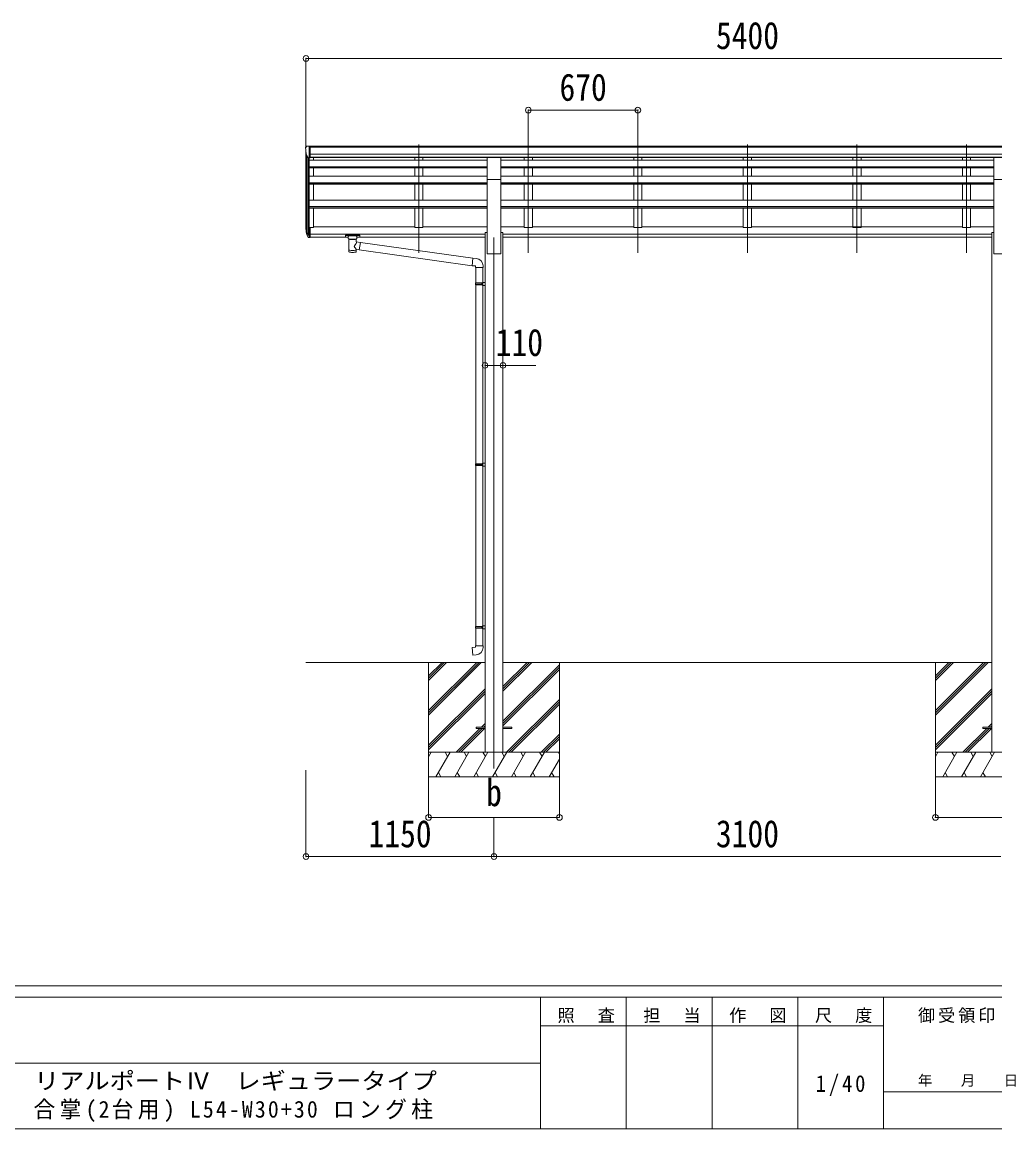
# Model space of a CAD drawing. Units: millimetres at full size. Extents: x -9783 to 33754, y -10064 to 6752.
# Drawn here: x 36 to 5986, y -6828 to -56 of the extents above; entities that cross this region are included whole.
import ezdxf
from ezdxf.enums import TextEntityAlignment as Align

# ---------------------------------------------------------------- set-up
doc = ezdxf.new("R2010")
doc.units = ezdxf.units.MM
doc.header["$LTSCALE"] = 35
doc.header["$PDMODE"] = 32
doc.header["$PDSIZE"] = 35
for name, color, linetype, lineweight in [('0-0_0', 7, 'Continuous', 9), ('0-1_本体', 4, 'Continuous', 9), ('0-2_部品', 7, 'Continuous', 9), ('0-8_PARTS2', 2, 'Continuous', 9), ('0-A_寸法', 6, 'Continuous', 9), ('F-0_240', 7, 'Continuous', 9)]:
    doc.layers.add(name, color=color, linetype=linetype, lineweight=lineweight)
doc.styles.add('ＭＳ ゴシック', font='')
doc.styles.get('ＭＳ ゴシック').set_extended_font_data('MS Gothic')

msp = doc.modelspace()

# ---------------------------------------------------------------- linework, layer by layer
at = {"layer": '0-0_0'}
for p, q in [((1772.2, -3973.87), (2867.2, -3973.87)), ((2522.2, -3973.87), (2522.2, -4673.87)), ((2522.2, -4268.05), (2816.38, -3973.87)), ((2522.2, -4282.19), (2830.53, -3973.87)), ((2522.2, -4296.33), (2844.67, -3973.87)), ((2522.2, -4084.2), (2632.54, -3973.87)), ((2522.2, -4070.06), (2618.39, -3973.87)), ((2522.2, -4055.92), (2604.25, -3973.87)), ((2977.2, -4121.42), (3124.75, -3973.87)), ((2977.2, -4149.7), (3153.04, -3973.87)), ((2977.2, -4135.56), (3138.89, -3973.87)), ((2977.2, -3973.87), (5967.2, -3973.87)), ((2977.2, -4333.55), (3322.2, -3988.55)), ((3322.2, -3973.87), (3322.2, -4673.87)), ((5622.2, -3973.87), (5622.2, -4673.87)), ((5622.2, -4268.05), (5916.38, -3973.87)), ((5622.2, -4282.19), (5930.53, -3973.87)), ((5622.2, -4296.33), (5944.67, -3973.87)), ((5622.2, -4084.2), (5732.54, -3973.87)), ((5622.2, -4070.06), (5718.39, -3973.87)), ((5622.2, -4055.92), (5704.25, -3973.87)), ((2977.2, -4347.69), (3322.2, -4002.69)), ((2977.2, -4361.83), (3322.2, -4016.83)), ((2522.2, -4480.18), (2867.2, -4135.18)), ((2522.2, -4494.32), (2867.2, -4149.32)), ((2522.2, -4508.46), (2867.2, -4163.47)), ((5622.2, -4480.18), (5967.2, -4135.18)), ((5622.2, -4494.32), (5967.2, -4149.32)), ((5622.2, -4508.46), (5967.2, -4163.47)), ((2999.01, -4523.87), (3322.2, -4200.68)), ((3013.15, -4523.87), (3322.2, -4214.82)), ((3027.3, -4523.87), (3322.2, -4228.97)), ((2690.65, -4523.87), (2836.15, -4378.37)), ((2704.79, -4523.87), (2850.29, -4378.37)), ((2718.93, -4523.87), (2864.43, -4378.37)), ((2845.15, -4369.37), (2867.2, -4347.31)), ((2859.29, -4369.37), (2867.2, -4361.46)), ((5790.65, -4523.87), (5936.15, -4378.37)), ((5804.79, -4523.87), (5950.29, -4378.37)), ((5818.93, -4523.87), (5964.43, -4378.37)), ((5945.15, -4369.37), (5967.2, -4347.31)), ((5959.29, -4369.37), (5967.2, -4361.46)), ((3211.15, -4523.87), (3322.2, -4412.81)), ((3225.29, -4523.87), (3322.2, -4426.96)), ((3239.43, -4523.87), (3322.2, -4441.1)), ((3322.2, -4523.87), (2522.2, -4523.87)), ((2522.2, -4551.37), (2538.08, -4523.87)), ((2566.95, -4673.87), (2653.55, -4523.87)), ((2638.55, -4549.85), (2623.55, -4523.87)), ((2682.42, -4673.87), (2769.02, -4523.87)), ((2754.02, -4549.85), (2739.02, -4523.87)), ((2797.89, -4673.87), (2884.49, -4523.87)), ((2869.49, -4549.85), (2854.49, -4523.87)), ((2913.36, -4673.87), (2999.96, -4523.87)), ((2984.96, -4549.85), (2969.96, -4523.87)), ((3028.83, -4673.87), (3115.43, -4523.87)), ((3100.43, -4549.85), (3085.43, -4523.87)), ((3144.3, -4673.87), (3230.9, -4523.87)), ((3200.9, -4523.87), (3215.9, -4549.85)), ((3316.37, -4523.87), (3322.2, -4533.97)), ((6422.2, -4523.87), (5622.2, -4523.87)), ((5622.2, -4551.37), (5638.08, -4523.87)), ((5666.95, -4673.87), (5753.55, -4523.87)), ((5738.55, -4549.85), (5723.55, -4523.87)), ((5782.42, -4673.87), (5869.02, -4523.87)), ((5854.02, -4549.85), (5839.02, -4523.87)), ((5897.89, -4673.87), (5984.49, -4523.87)), ((5969.49, -4549.85), (5954.49, -4523.87)), ((3259.77, -4673.87), (3322.2, -4565.73)), ((2581.95, -4647.89), (2596.95, -4673.87)), ((2697.42, -4647.89), (2712.42, -4673.87)), ((2812.89, -4647.89), (2827.89, -4673.87)), ((2928.36, -4647.89), (2943.36, -4673.87)), ((3043.83, -4647.89), (3058.83, -4673.87)), ((3159.3, -4647.89), (3174.3, -4673.87)), ((3274.77, -4647.89), (3289.77, -4673.87)), ((5681.95, -4647.89), (5696.95, -4673.87)), ((5797.42, -4647.89), (5812.42, -4673.87)), ((5912.89, -4647.89), (5927.89, -4673.87)), ((2522.2, -4673.87), (3322.2, -4673.87)), ((5622.2, -4673.87), (6422.2, -4673.87))]:
    msp.add_line(p, q, dxfattribs=at)
at = {"layer": '0-1_本体'}
for p, q in [((1772.2, -1314.6), (1772.2, -852.2)), ((1776.49, -871), (1776.49, -1338.87)), ((1798.7, -815.45), (7135.7, -815.45)), ((1798.7, -820.8), (7145.7, -820.8)), ((1798.7, -864.32), (7145.7, -864.32)), ((1786.2, -886.35), (1786.2, -1356.87)), ((1792.2, -885.83), (1792.2, -1312.43)), ((2879.7, -900.22), (1792.2, -900.22)), ((1792.2, -941.92), (2879.7, -941.92)), ((1792.2, -943.61), (2879.7, -943.61)), ((1792.2, -948.02), (2879.7, -948.02)), ((1798.7, -881.99), (7145.7, -881.99)), ((2879.7, -884.37), (1798.7, -884.37)), ((1817.2, -884.37), (1817.2, -900.64)), ((1817.2, -999.41), (1817.2, -948.02)), ((2437.2, -884.37), (2437.2, -900.22)), ((2437.2, -948.02), (2437.2, -999.01)), ((2487.2, -884.37), (2487.2, -900.22)), ((2487.2, -948.02), (2487.2, -999.01)), ((5979.7, -884.08), (2964.7, -884.37)), ((5979.7, -900.22), (2964.7, -900.22)), ((2964.7, -941.92), (5979.7, -941.92)), ((2964.7, -943.61), (5979.7, -943.61)), ((2964.7, -948.02), (5979.7, -948.02)), ((3107.2, -884.35), (3107.2, -900.22)), ((3107.2, -948.02), (3107.2, -999.01)), ((3157.2, -884.35), (3157.2, -900.22)), ((3157.2, -948.02), (3157.2, -999.01)), ((3777.2, -884.29), (3777.2, -900.22)), ((3777.2, -948.02), (3777.2, -999.01)), ((3827.2, -884.28), (3827.2, -900.22)), ((3827.2, -948.02), (3827.2, -999.01)), ((4447.2, -884.23), (4447.2, -900.22)), ((4447.2, -948.02), (4447.2, -999.01)), ((4497.2, -884.22), (4497.2, -900.22)), ((4497.2, -948.02), (4497.2, -999.01)), ((5117.2, -884.16), (5117.2, -900.22)), ((5117.2, -948.02), (5117.2, -999.01)), ((5167.2, -884.16), (5167.2, -900.22)), ((5167.2, -948.02), (5167.2, -999.01)), ((5787.2, -884.1), (5787.2, -900.22)), ((5787.2, -948.02), (5787.2, -999.01)), ((5837.2, -884.09), (5837.2, -900.22)), ((5837.2, -948.02), (5837.2, -999.01)), ((1792.2, -999.01), (2879.7, -999.01)), ((2964.7, -999.01), (5979.7, -999.01)), ((1792.2, -1039.66), (2879.7, -1039.66)), ((1792.2, -1041.34), (2879.7, -1041.34)), ((1792.2, -1048.07), (2879.7, -1048.07)), ((1817.2, -1145.15), (1817.2, -1048.07)), ((2437.2, -1048.07), (2437.2, -1144.74)), ((2487.2, -1048.07), (2487.2, -1144.74)), ((2879.7, -1473.86), (2879.7, -1018.23)), ((2964.7, -1473.86), (2964.7, -1018.23)), ((2964.7, -1039.66), (5979.7, -1039.66)), ((2964.7, -1041.34), (5979.7, -1041.34)), ((2964.7, -1048.07), (5979.7, -1048.07)), ((3107.2, -1048.07), (3107.2, -1144.74)), ((3157.2, -1048.07), (3157.2, -1144.74)), ((3777.2, -1048.07), (3777.2, -1144.74)), ((3827.2, -1048.07), (3827.2, -1144.74)), ((4447.2, -1048.07), (4447.2, -1144.74)), ((4497.2, -1048.07), (4497.2, -1144.74)), ((5117.2, -1048.07), (5117.2, -1144.74)), ((5167.2, -1048.07), (5167.2, -1144.74)), ((5787.2, -1048.07), (5787.2, -1144.74)), ((5837.2, -1048.07), (5837.2, -1144.74)), ((5979.7, -1473.86), (5979.7, -1018.23)), ((1792.2, -1144.74), (2879.7, -1144.74)), ((2964.7, -1144.74), (5979.7, -1144.74)), ((2879.7, -1184.21), (1792.2, -1184.21)), ((2879.7, -1185.88), (1792.2, -1185.88)), ((2879.7, -1194.93), (1792.2, -1194.93)), ((1817.2, -1313.26), (1817.2, -1194.93)), ((2437.2, -1194.93), (2437.2, -1313.26)), ((2487.2, -1194.93), (2487.2, -1313.26)), ((5979.7, -1184.21), (2964.7, -1184.21)), ((5979.7, -1185.88), (2964.7, -1185.88)), ((5979.7, -1194.93), (2964.7, -1194.93)), ((3107.2, -1194.93), (3107.2, -1313.26)), ((3157.2, -1194.93), (3157.2, -1313.26)), ((3777.2, -1195.34), (3777.2, -1313.26)), ((3827.2, -1195.34), (3827.2, -1313.26)), ((4447.2, -1195.34), (4447.2, -1313.26)), ((4497.2, -1195.34), (4497.2, -1313.26)), ((5117.2, -1194.93), (5117.2, -1313.26)), ((5167.2, -1194.93), (5167.2, -1313.26)), ((5787.2, -1194.93), (5787.2, -1313.26)), ((5837.2, -1194.93), (5837.2, -1313.26)), ((1798.7, -1313.26), (1817.2, -1313.26)), ((1798.7, -1352.35), (2867.2, -1352.35)), ((1798.7, -1353.73), (2867.2, -1353.73)), ((1817.2, -1308.05), (2437.2, -1308.05)), ((2437.2, -1313.26), (2487.2, -1313.26)), ((2487.2, -1308.05), (2879.7, -1308.05)), ((2867.2, -1343.86), (2879.7, -1343.86)), ((2867.2, -1343.86), (2867.2, -4523.86)), ((2964.7, -1308.05), (3107.2, -1308.05)), ((2964.7, -1343.86), (2977.2, -1343.86)), ((2977.2, -1343.86), (2977.2, -4523.86)), ((2977.2, -1352.35), (5967.2, -1352.35)), ((2977.2, -1353.73), (5967.2, -1353.73)), ((3107.2, -1313.26), (3157.2, -1313.26)), ((3157.2, -1308.05), (3777.2, -1308.05)), ((3777.2, -1313.26), (3827.2, -1313.26)), ((3827.2, -1308.05), (4447.2, -1308.05)), ((4447.2, -1313.26), (4497.2, -1313.26)), ((4497.2, -1308.05), (5787.2, -1308.05)), ((5117.2, -1313.26), (5167.2, -1313.26)), ((5787.2, -1313.26), (5837.2, -1313.26)), ((5837.2, -1308.05), (5979.7, -1308.05)), ((5967.2, -1343.86), (5979.7, -1343.86)), ((5967.2, -1343.86), (5967.2, -4523.86)), ((1798.7, -1370.91), (2030.2, -1370.91)), ((2084.2, -1370.91), (2867.2, -1370.91)), ((2977.2, -1370.91), (5967.2, -1370.91)), ((2879.7, -1473.86), (2964.7, -1473.86)), ((5979.7, -1473.86), (6064.7, -1473.86))]:
    msp.add_line(p, q, dxfattribs=at)
at = {"layer": '0-2_部品'}
for p, q in [((1770.2, -823.21), (1770.2, -823.84)), ((1777.11, -814.41), (1773.05, -820.22)), ((1784.58, -885.01), (1775.3, -868.95)), ((1780.2, -813.84), (1777.87, -813.99)), ((1780.2, -813.84), (1798.7, -813.84)), ((1792.2, -886.83), (1792.2, -813.84)), ((1798.7, -813.84), (1808.7, -813.93)), ((1798.7, -885.83), (1798.7, -813.84)), ((1808.7, -815.45), (1808.7, -813.93)), ((1792.2, -886.83), (1787, -886.51)), ((1798.7, -885.83), (1792.2, -885.83)), ((2879.7, -884.08), (2964.7, -884.08)), ((2879.7, -1018.23), (2879.7, -884.08)), ((2964.7, -1018.23), (2964.7, -884.08)), ((5979.7, -884.08), (6064.7, -884.08)), ((5979.7, -1018.23), (5979.7, -884.08)), ((2879.7, -1018.23), (2964.7, -1018.23)), ((5979.7, -1018.23), (6064.7, -1018.23)), ((1774.6, -1338.47), (1784.76, -1357.64)), ((1785.77, -1356.39), (1776.02, -1337.98)), ((1792.2, -1312.43), (1792.2, -1374.31)), ((1798.7, -1312.43), (1792.2, -1312.43)), ((1798.7, -1350.74), (1792.2, -1350.74)), ((1798.7, -1312.43), (1798.7, -1373.49)), ((1777.18, -1355.32), (1784.76, -1372.81)), ((1792.2, -1357.14), (1787.07, -1357.14)), ((1792.2, -1359.14), (1787.36, -1359.14)), ((1792.2, -1374.31), (1787.36, -1374.31)), ((1798.7, -1356.14), (1792.2, -1356.14)), ((1798.7, -1373.49), (1792.2, -1373.49)), ((2013.7, -1359.21), (2013.7, -1369.96)), ((2013.7, -1359.4), (2013.7, -1360.94)), ((2015.7, -1358.54), (2098.7, -1358.54)), ((2015.7, -1360.72), (2098.7, -1360.72)), ((2015.7, -1370.63), (2030.2, -1370.63)), ((2030.2, -1377.44), (2030.2, -1367.16)), ((2034.3, -1381.94), (2034.29, -1462.23)), ((2080.1, -1399.51), (2080.1, -1381.92)), ((2105.33, -1403.42), (2080.1, -1399.5)), ((2084.2, -1377.44), (2084.2, -1367.16)), ((2084.2, -1370.63), (2098.7, -1370.63)), ((2105.33, -1403.42), (2098.31, -1448.68)), ((2100.7, -1359.21), (2100.7, -1369.96)), ((2105.33, -1403.42), (2793.29, -1500.22)), ((2080.12, -1462.23), (2080.1, -1445.6)), ((2080.1, -1445.85), (2098.31, -1448.68)), ((2789.28, -1546.05), (2098.31, -1448.68)), ((2814.13, -1502.04), (2793.29, -1500.22)), ((2855.2, -1557.79), (2855.2, -1546.87)), ((2809.2, -1557.79), (2855.2, -1557.79)), ((2811.2, -1557.79), (2811.2, -1651.78)), ((2853.2, -1557.79), (2853.2, -1649.22)), ((2809.2, -1653.78), (2810.2, -1651.78)), ((2809.2, -1653.78), (2853.2, -1653.78)), ((2809.2, -1653.78), (2809.2, -1661.78)), ((2809.2, -1661.78), (2853.2, -1661.78)), ((2809.2, -1661.78), (2810.2, -1663.78)), ((2810.2, -1651.78), (2853.2, -1651.78)), ((2810.2, -1663.78), (2853.2, -1663.78)), ((2811.2, -1663.78), (2811.2, -2757.56)), ((2848.73, -1653.78), (2848.3, -1651.78)), ((2851.2, -1649.28), (2867.2, -1648.81)), ((2851.2, -1651.28), (2851.2, -1649.28)), ((2851.2, -1651.28), (2853.2, -1651.28)), ((2851.2, -1666.28), (2851.2, -1664.28)), ((2851.2, -1666.28), (2867.2, -1666.75)), ((2853.2, -1666.34), (2853.2, -2755)), ((2867.2, -1648.81), (2867.2, -1666.75)), ((2809.2, -2759.56), (2810.2, -2757.56)), ((2809.2, -2759.56), (2853.2, -2759.56)), ((2809.2, -2759.56), (2809.2, -2767.56)), ((2809.2, -2767.56), (2853.2, -2767.56)), ((2809.2, -2767.56), (2810.2, -2769.56)), ((2810.2, -2757.56), (2853.2, -2757.56)), ((2810.2, -2769.56), (2853.2, -2769.56)), ((2811.2, -2769.56), (2811.2, -3753.13)), ((2848.73, -2759.56), (2848.3, -2757.56)), ((2851.2, -2755.06), (2867.2, -2754.59)), ((2851.2, -2757.06), (2851.2, -2755.06)), ((2851.2, -2757.06), (2853.2, -2757.06)), ((2851.2, -2772.06), (2851.2, -2770.06)), ((2851.2, -2772.06), (2867.2, -2772.53)), ((2853.2, -2772.12), (2853.2, -3750.57)), ((2867.2, -2754.59), (2867.2, -2772.53)), ((2809.2, -3755.13), (2810.2, -3753.13)), ((2809.2, -3755.13), (2853.2, -3755.13)), ((2809.2, -3755.13), (2809.2, -3763.13)), ((2809.2, -3763.13), (2853.2, -3763.13)), ((2809.2, -3763.13), (2810.2, -3765.13)), ((2810.2, -3753.13), (2853.2, -3753.13)), ((2810.2, -3765.13), (2853.2, -3765.13)), ((2811.2, -3765.13), (2811.2, -3871.27)), ((2848.73, -3755.13), (2848.3, -3753.13)), ((2851.2, -3750.63), (2867.2, -3750.16)), ((2851.2, -3752.63), (2851.2, -3750.63)), ((2851.2, -3752.63), (2853.2, -3752.63)), ((2851.2, -3767.63), (2851.2, -3765.63)), ((2851.2, -3767.63), (2867.2, -3768.1)), ((2853.2, -3767.69), (2853.2, -3871.27)), ((2867.2, -3750.16), (2867.2, -3768.1)), ((2809.2, -3871.27), (2855.2, -3871.27)), ((2809.2, -3881.27), (2809.2, -3871.27)), ((2855.2, -3871.27), (2855.2, -3882.18))]:
    msp.add_line(p, q, dxfattribs=at)
at = {"layer": '0-2_部品', "color": 4}
for p, q in [((2812.4, -4369.37), (2812.4, -4378.37)), ((2867.2, -4369.37), (2812.4, -4369.37)), ((2867.2, -4378.37), (2812.4, -4378.37)), ((3032, -4369.37), (2977.2, -4369.37)), ((5912.4, -4369.37), (5912.4, -4378.37)), ((5967.2, -4369.37), (5912.4, -4369.37)), ((5967.2, -4378.37), (5912.4, -4378.37))]:
    msp.add_line(p, q, dxfattribs=at)
at = {"layer": '0-2_部品'}
for points in [[(2013.7, -1359.21), (2013.74, -1359.01), (2013.83, -1358.87), (2013.92, -1358.78), (2014.02, -1358.72), (2014.15, -1358.67), (2014.44, -1358.61), (2014.93, -1358.56), (2015.47, -1358.54), (2015.7, -1358.54)], [(2013.7, -1369.96), (2013.74, -1370.16), (2013.83, -1370.3), (2013.92, -1370.39), (2014.02, -1370.45), (2014.15, -1370.5), (2014.44, -1370.56), (2014.93, -1370.61), (2015.47, -1370.63), (2015.7, -1370.63)], [(2030.24, -1377.38), (2030.22, -1377.74), (2030.47, -1378.69), (2030.99, -1379.58), (2031.79, -1380.42), (2032.9, -1381.21), (2034.3, -1381.94)], [(2080.1, -1381.92), (2080.34, -1381.83), (2081.69, -1381.1), (2082.81, -1380.25), (2083.56, -1379.38), (2084.02, -1378.48), (2084.19, -1377.6)], [(2098.7, -1358.54), (2099.06, -1358.55), (2099.59, -1358.57), (2100.04, -1358.62), (2100.34, -1358.7), (2100.51, -1358.8), (2100.63, -1358.94), (2100.7, -1359.12), (2100.7, -1359.21)], [(2098.7, -1370.63), (2099.06, -1370.62), (2099.59, -1370.6), (2100.04, -1370.55), (2100.34, -1370.47), (2100.51, -1370.37), (2100.63, -1370.23), (2100.7, -1370.05), (2100.7, -1369.96)], [(2793.29, -1500.22), (2789.28, -1546.05), (2809.2, -1547.79), (2809.2, -1557.79)], [(2848.73, -1653.78), (2848.73, -1661.78), (2848.3, -1663.78)], [(2851.2, -1664.28), (2853.2, -1664.28), (2853.2, -1651.28)], [(2848.73, -2759.56), (2848.73, -2767.56), (2848.3, -2769.56)], [(2851.2, -2770.06), (2853.2, -2770.06), (2853.2, -2757.06)], [(2848.73, -3755.13), (2848.73, -3763.13), (2848.3, -3765.13)], [(2851.2, -3765.63), (2853.2, -3765.63), (2853.2, -3752.63)], [(2814.13, -3927.01), (2793.29, -3928.84), (2789.28, -3883.01), (2809.2, -3881.27)]]:
    msp.add_lwpolyline(points, dxfattribs=at)
at = {"layer": '0-2_部品', "color": 4}
msp.add_lwpolyline([(3032, -4369.37), (3032, -4378.37), (2977.2, -4378.37)], dxfattribs=at)
at = {"layer": '0-2_部品'}
for centre, radius, start, end in [((1773.2, -823.21), 3, 93, 180), ((1972.2, -823.84), 202, 180, 192.90261), ((1777.93, -814.98), 1, 93.5, 145), ((1787.18, -883.51), 3, 210, 266.5), ((1860.86, -1316.3), 89.07, 174.49576, 194.41188), ((1860.15, -1312.02), 88.05, 177.22392, 197.21071), ((1905.42, -1319.25), 133.22, 183.27987, 195.71302), ((1787.36, -1356.14), 3, 210, 270), ((1787.36, -1371.31), 3, 210, 270), ((1787.07, -1355.64), 1.5, 210, 270), ((2810.2, -1546.87), 45, 0, 85), ((2810.2, -3882.18), 45, 275, 0)]:
    msp.add_arc(centre, radius, start, end, dxfattribs=at)
for centre, major_axis, ratio, start_param, end_param in [((2015.7, -1360.94), (2, 0), 0.109601, 1.5707963, 3.1415927), ((2057.2, -1367.16), (27, 0), 0.122176, 6.2831853, 9.424778), ((2057.22, -1382.39), (-22.91, 0.42), 0.072511, 0.0008029, 1.5715993), ((2057.22, -1384.01), (-22.91, 0.42), 0.072511, 0.0008029, 1.5715993), ((2057.19, -1382.39), (22.92, 0.42), 0.07247, 4.71158, 6.2823764), ((2057.19, -1384.01), (22.92, 0.42), 0.07247, 4.71158, 6.2823764), ((2057.2, -1426.05), (-22.81, -26.62), 0.234429, 1.6855472, 3.1268519), ((2068.2, -1377.44), (16, 0), 0.361356, 6.2636979, 6.2831853), ((2098.7, -1360.94), (2, 0), 0.109601, 0, 1.5707963), ((2057.2, -1462.23), (22.92, 0), 0.101955, 3.1415499, 6.2833984), ((2057.2, -1449.79), (22.91, 0), 0.122865, 3.1415927, 6.2831853), ((2059.76, -1423.41), (20.32, -22.25), 0.045535, 0.0389954, 1.3075346)]:
    msp.add_ellipse(centre, major_axis=major_axis, ratio=ratio, start_param=start_param, end_param=end_param, dxfattribs=at)
at = {"layer": '0-8_PARTS2'}
for p, q in [((2462.2, -1467.66), (2462.2, -805.13)), ((3132.2, -1467.66), (3132.2, -805.13)), ((3802.2, -1467.66), (3802.2, -805.13)), ((4472.2, -1467.66), (4472.2, -805.13)), ((5142.2, -1467.66), (5142.2, -805.13)), ((5812.2, -1467.66), (5812.2, -805.13)), ((2922.2, -1373.86), (2922.2, -4623.86))]:
    msp.add_line(p, q, dxfattribs=at)
at = {"layer": '0-A_寸法'}
for p, q in [((1772.2, -277.41), (1772.2, -823.03)), ((1772.2, -277.41), (7172.2, -277.41)), ((3132.2, -594.03), (3132.2, -823.03)), ((3132.2, -594.03), (3802.2, -594.03)), ((3802.2, -594.03), (3802.2, -823.03)), ((2867.2, -2155.95), (2977.2, -2155.95)), ((2977.2, -2155.95), (3177.2, -2155.95)), ((1772.2, -5162.13), (1772.2, -4633.18)), ((2522.2, -4922.15), (2522.2, -4633.18)), ((3322.2, -4922.15), (3322.2, -4633.18)), ((5622.2, -4922.15), (5622.2, -4633.18)), ((2522.2, -4922.15), (3322.2, -4922.15)), ((2922.2, -5162.13), (2922.2, -4922.15)), ((5622.2, -4922.15), (6422.2, -4922.15)), ((1772.2, -5162.13), (2922.2, -5162.13)), ((2922.2, -5162.13), (6022.2, -5162.13))]:
    msp.add_line(p, q, dxfattribs=at)
for p in [(1772.2, -277.41), (3132.2, -594.03), (3802.2, -594.03), (2867.2, -2155.95), (2977.2, -2155.95), (2522.2, -4922.15), (3322.2, -4922.15), (5622.2, -4922.15), (1772.2, -5162.13), (2922.2, -5162.13)]:
    msp.add_point(p, dxfattribs=at)
at = {"layer": 'F-0_240', "color": 5}
for p, q in [((-9783.03, -5953.1), (9396.97, -5953.1)), ((-9783.03, -6023.1), (6285.75, -6023.1)), ((3205.75, -6023.1), (3205.75, -6828.1)), ((3730.75, -6023.1), (3730.75, -6828.1)), ((4255.75, -6023.1), (4255.75, -6828.1)), ((4780.75, -6023.1), (4780.75, -6828.1)), ((5305.75, -6023.1), (5305.75, -6828.1)), ((3205.75, -6198.1), (5305.75, -6198.1)), ((-3969.25, -6425.6), (3205.75, -6425.6)), ((5305.75, -6600.6), (6285.75, -6600.6)), ((-9783.03, -6828.1), (9396.97, -6828.1))]:
    msp.add_line(p, q, dxfattribs=at)

# ---------------------------------------------------------------- texts
at = {"layer": '0-A_寸法', "color": 7, "style": 'ＭＳ ゴシック', "width": 0.85}
for s, p in [('5400', (4279.7, -270.41)), ('670', (3322.83, -587.03)), ('110', (2932.83, -2148.95)), ('b', (2874.08, -4902.94)), ('1150', (2154.7, -5155.13)), ('3100', (4279.7, -5155.13))]:
    msp.add_text(s, height=166.8, dxfattribs=at).set_placement(p, align=Align.BOTTOM_LEFT)
at = {"layer": 'F-0_240', "style": 'ＭＳ ゴシック', "width": 1.1}
msp.add_text('リアルポートⅣ\u3000レギュラータイプ', height=102.6, dxfattribs=at).set_placement((109.35, -6616.22), align=Align.BOTTOM_LEFT)
at = {"layer": 'F-0_240', "style": 'ＭＳ ゴシック'}
msp.add_text('年\u3000\u3000月\u3000\u3000日', height=64.15, dxfattribs=at).set_placement((5515.76, -6583.1), align=Align.BOTTOM_LEFT)
at = {"layer": 'F-0_240', "attachment_point": 7, "style": 'ＭＳ ゴシック'}
for s, insert, char_height in [('\\T1.17;照\u3000査', (3310.76, -6180.6), 76.98), ('\\T1.17;担\u3000当', (3835.76, -6180.6), 76.98), ('\\T1.17;作\u3000図', (4360.75, -6180.6), 76.98), ('\\T1.17;尺\u3000度', (4885.76, -6180.6), 76.98), ('\\T1.17;御受領印', (5515.75, -6180.6), 76.98), ('\\T1.28;\\W0.9;1/40', (4890.13, -6626.85), 102.6), ('\\T1.2;\\W0.95;合掌(2台用)\\~L54-W30+30\\~ロング柱', (105.33, -6786.55), 102.6)]:
    msp.add_mtext(s, dxfattribs=dict(at, insert=insert, char_height=char_height))

doc.saveas('drawing.dxf')
